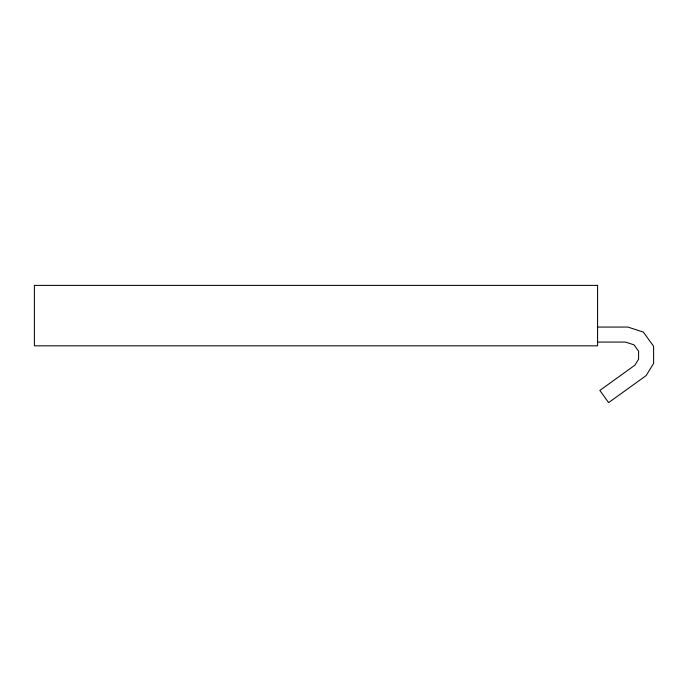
<?xml version="1.0" encoding="UTF-8"?>
<svg xmlns="http://www.w3.org/2000/svg" width="688" height="688" viewBox="0 0 688 688"><rect width="100%" height="100%" fill="white"/><g stroke="black" fill="none" stroke-linecap="round" stroke-linejoin="round"><path stroke-width="1.03" d="M597.967 327.058L627.869 327.058L643.314 332.08L653.6 346.236L653.6 363.402L646.152 375.579L608.613 402.618L599.841 390.431L634.921 365.165L638.584 359.17L638.584 351.112L634.035 344.851L625.487 342.074L597.554 342.074M597.571 285.382L34.4 285.382L34.4 345.823L597.571 345.823L597.571 285.382"/></g></svg>
